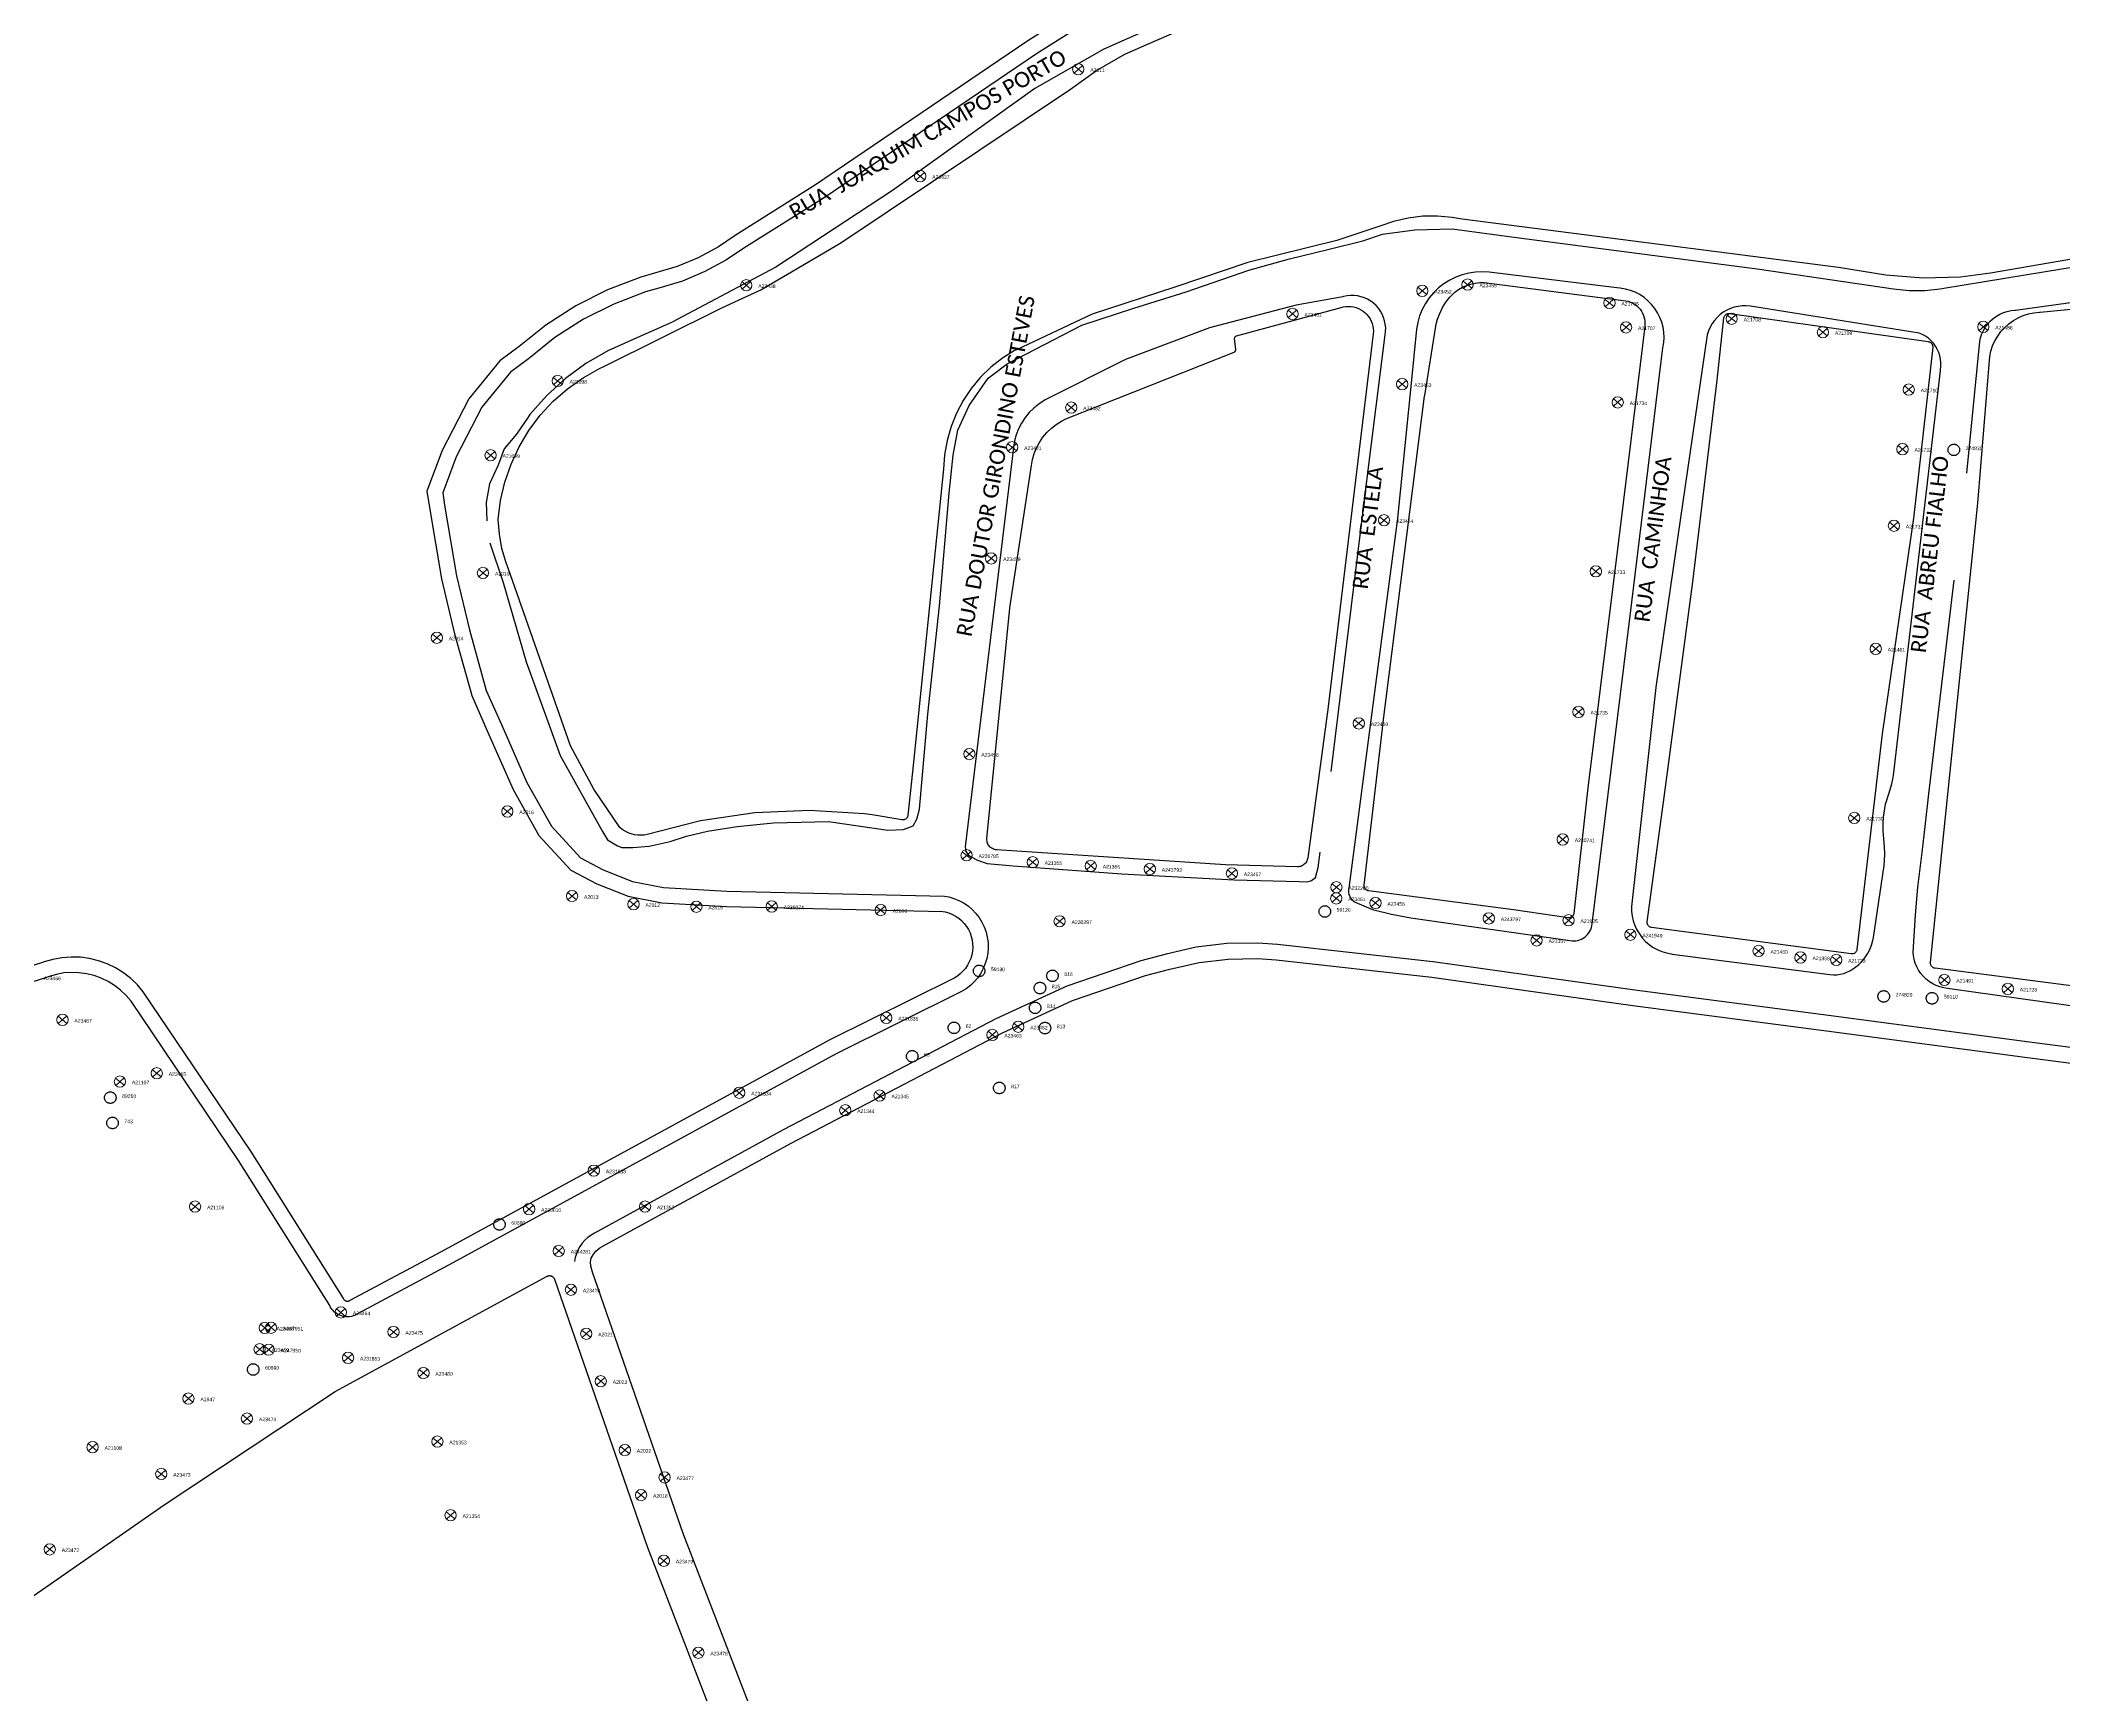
# Model space of a CAD drawing. Header units: millimetres. Extents: x 676447 to 689606, y 7455628 to 7463967.
# Drawn here: x 681500.2 to 681893.6, y 7459116.3 to 7459437.9 of the extents above; entities that cross this region are included whole.
import ezdxf

# ---------------------------------------------------------------- set-up
doc = ezdxf.new("R2010")
doc.units = ezdxf.units.MM
doc.header["$LTSCALE"] = 0.1
doc.header["$MEASUREMENT"] = 0
doc.linetypes.add('PHANTOM2', pattern=[1.25, 0.625, -0.125, 0.125, -0.125, 0.125, -0.125])
doc.layers.add('10.4-Postes', color=1, linetype='Continuous', lineweight=0)
for name, color, linetype in [('Caixas Subterrâneas', 5, 'Continuous'), ('LEGENDAS_INFRAESTRUTURAS', 7, 'Continuous'), ('MUB_MEIOFIO', 7, 'Continuous'), ('MUB_QUADRAS', 7, 'Continuous'), ('MUB_SEGMENTO', 7, 'Continuous'), ('NOS_DE_INFRAESTRUTURA', 7, 'Continuous')]:
    doc.layers.add(name, color=color, linetype=linetype)
doc.styles.add('Legend', font='calibri.ttf')
doc.styles.get("Standard").update_dxf_attribs({"font": 'arial.ttf'})

# ---------------------------------------------------------------- blocks, each defined once
blk = doc.blocks.new('PTPT')
at = {"layer": '10.4-Postes', "color": 1, "linetype": 'PHANTOM2'}
for points in [[(-0.0000079, 0.0000104), (0.0000075, -0.000002)], [(0.000007, 0.0000109), (-0.0000074, -0.0000025)]]:
    blk.add_lwpolyline(points, dxfattribs=at)
at = {"layer": '10.4-Postes', "color": 1}
blk.add_circle((-0.0000002, 0.0000042), 0.00000987, dxfattribs=at)
blk = doc.blocks.new('MHMZ')
at = {"linetype": 'PHANTOM2'}
blk.add_circle((0, 0), 0.0000101, dxfattribs=at)

msp = doc.modelspace()

# ---------------------------------------------------------------- linework, layer by layer
at = {"layer": 'MUB_MEIOFIO', "linetype": 'Continuous'}
for points in [[(681701.59, 7459440.17), (681693.85, 7459435.31), (681652.56, 7459407.3), (681636.95, 7459397.48), (681633.6, 7459395.21), (681629.41, 7459392.93), (681625.01, 7459391.1), (681620.44, 7459389.74), (681617.87, 7459388.98), (681611.69, 7459386.64), (681605.79, 7459383.67), (681600.23, 7459380.1), (681595.08, 7459375.97), (681591.59, 7459373.39), (681586.04, 7459366.56), (681581.05, 7459356.92), (681578.43, 7459349.91), (681578.79, 7459347.52), (681581.1, 7459333.77), (681583.63, 7459323.27), (681586.89, 7459311.52), (681589.83, 7459304.86), (681594.8, 7459293.6), (681599.56, 7459285.09), (681605.2, 7459278.95), (681609.62, 7459276.64), (681615.32, 7459274.38), (681621.37, 7459273.2), (681633.69, 7459272.49), (681675.96, 7459271.53), (681676.83, 7459271.36), (681677.83, 7459271.07), (681678.79, 7459270.67), (681679.71, 7459270.18), (681680.57, 7459269.59), (681681.36, 7459268.92), (681682.08, 7459268.16), (681682.72, 7459267.34), (681683.27, 7459266.45), (681683.72, 7459265.51), (681684.07, 7459264.53), (681684.31, 7459263.52), (681684.45, 7459262.48), (681684.48, 7459261.44), (681684.4, 7459260.4), (681684.21, 7459259.38), (681683.92, 7459258.38), (681683.52, 7459257.41), (681683.03, 7459256.5), (681682.44, 7459255.64), (681681.77, 7459254.84), (681681.01, 7459254.12), (681680.19, 7459253.49), (681679.3, 7459252.94), (681654.93, 7459240.87), (681579.52, 7459199.73), (681561.85, 7459190.26), (681561.8, 7459190.23), (681561.45, 7459190.05), (681561.08, 7459189.9), (681560.7, 7459189.79), (681560.31, 7459189.72), (681559.92, 7459189.7), (681559.53, 7459189.71), (681559.13, 7459189.77), (681558.75, 7459189.87), (681558.38, 7459190), (681558.03, 7459190.18), (681557.69, 7459190.39), (681557.38, 7459190.63), (681557.1, 7459190.91), (681556.84, 7459191.21), (681556.62, 7459191.54), (681556.44, 7459191.89), (681538.73, 7459220.09), (681517.81, 7459251.06), (681516.85, 7459252.19), (681515.78, 7459253.22), (681514.61, 7459254.13), (681513.35, 7459254.91), (681512.02, 7459255.56), (681510.62, 7459256.06), (681509.18, 7459256.41), (681507.71, 7459256.62), (681506.23, 7459256.66), (681504.75, 7459256.56), (681503.29, 7459256.29), (681501.87, 7459255.88), (681501.38, 7459255.7), (681463.39, 7459243.65)], [(681721.14, 7459442.47), (681706.97, 7459436.22), (681693.54, 7459428.53), (681665.89, 7459408.74), (681643.18, 7459393.79), (681622.89, 7459383.03), (681614.99, 7459379.55), (681610.51, 7459377.53), (681606.26, 7459375.05), (681602.3, 7459372.14), (681598.66, 7459368.83), (681595.38, 7459365.16), (681595.2, 7459364.93), (681595, 7459364.65), (681592.75, 7459361.31), (681590.34, 7459358.5), (681589.21, 7459355.32), (681587.49, 7459351.65), (681586.86, 7459348.06), (681586.97, 7459344.46)], [(681587.59, 7459340.19), (681590.14, 7459332.51), (681594.66, 7459317.06), (681601.26, 7459298.86), (681609.49, 7459284.05), (681610.46, 7459282.47), (681612.41, 7459281.31), (681613.25, 7459280.94), (681615.39, 7459280.94), (681618.56, 7459281.25), (681622.64, 7459282.16), (681625.81, 7459283.14), (681629.9, 7459284.17), (681635.69, 7459285.03), (681642.76, 7459285.76), (681653.44, 7459286), (681664.95, 7459284.36), (681668, 7459284.49), (681669.89, 7459285.16), (681670.62, 7459286.44), (681671.11, 7459288.39), (681672.76, 7459306.89), (681675.02, 7459327.95), (681676.91, 7459349.86), (681677.7, 7459357.24), (681678.56, 7459362.12), (681680.81, 7459366.93), (681684.48, 7459372.25), (681688.14, 7459374.99), (681702.71, 7459382.55), (681712.8, 7459385.86), (681722.99, 7459389.03), (681735.14, 7459393.24), (681743.07, 7459395.44), (681750.51, 7459397.27), (681757.34, 7459398.91), (681761.18, 7459400.25), (681767.46, 7459401.06), (681774.69, 7459401.28), (681787.18, 7459399.58), (681833.99, 7459393.48), (681860.54, 7459389.62), (681863.56, 7459389.29), (681866.59, 7459389.27), (681869.61, 7459389.57), (681870.32, 7459389.69), (681939.9, 7459401.15)], [(681755.82, 7459270.35), (681759.23, 7459268.91), (681762.88, 7459268.03), (681766.63, 7459267.3), (681798, 7459262.81), (681798.38, 7459262.8), (681798.76, 7459262.83), (681799.13, 7459262.9), (681799.49, 7459263), (681799.84, 7459263.15), (681800.18, 7459263.33), (681800.49, 7459263.54), (681800.78, 7459263.79), (681801.04, 7459264.06), (681801.27, 7459264.36), (681801.47, 7459264.68), (681801.63, 7459265.02), (681801.76, 7459265.38), (681801.85, 7459265.75), (681801.9, 7459266.13), (681801.9, 7459266.15), (681809.33, 7459326.02), (681815.68, 7459378.15), (681815.84, 7459379.14), (681815.9, 7459380.14), (681815.85, 7459381.14), (681815.7, 7459382.13), (681815.45, 7459383.1), (681815.1, 7459384.04), (681814.65, 7459384.93), (681814.11, 7459385.78), (681813.48, 7459386.56), (681812.77, 7459387.27), (681812, 7459387.91), (681811.16, 7459388.46), (681810.27, 7459388.92), (681809.34, 7459389.28), (681808.37, 7459389.55), (681807.38, 7459389.71), (681806.69, 7459389.76), (681781.86, 7459392.8), (681780.58, 7459392.89), (681779.25, 7459392.84), (681777.94, 7459392.65), (681776.65, 7459392.33), (681775.4, 7459391.87), (681774.21, 7459391.29), (681773.08, 7459390.58), (681772.03, 7459389.76), (681771.08, 7459388.84), (681770.23, 7459387.82), (681769.48, 7459386.72), (681768.86, 7459385.54), (681768.36, 7459384.31), (681768, 7459383.03), (681767.77, 7459381.72), (681766.71, 7459371.28), (681764.04, 7459344.98), (681764.04, 7459344.94), (681759.77, 7459312.68), (681754.62, 7459273.08), (681754.57, 7459272.83), (681754.54, 7459272.58), (681754.55, 7459272.33), (681754.57, 7459272.08), (681754.63, 7459271.84), (681754.71, 7459271.6), (681754.81, 7459271.37), (681754.94, 7459271.15), (681755.08, 7459270.95), (681755.25, 7459270.77), (681755.44, 7459270.6), (681755.64, 7459270.45), (681755.82, 7459270.35)], [(681874.77, 7459353.74), (681877.27, 7459379.35), (681877.43, 7459380.09), (681877.67, 7459380.82), (681877.99, 7459381.51), (681878.37, 7459382.17), (681878.83, 7459382.78), (681879.34, 7459383.35), (681879.91, 7459383.85), (681880.53, 7459384.3), (681881.19, 7459384.67), (681881.89, 7459384.98), (681882.62, 7459385.21), (681883.36, 7459385.36), (681884.12, 7459385.44), (681884.24, 7459385.44), (681941.91, 7459393.51)], [(681751.15, 7459295.72), (681758.17, 7459352.78), (681761.68, 7459380.64), (681761.76, 7459381.32), (681761.77, 7459382.01), (681761.7, 7459382.69), (681761.57, 7459383.37), (681761.36, 7459384.02), (681761.09, 7459384.65), (681760.76, 7459385.25), (681760.36, 7459385.81), (681759.9, 7459386.33), (681759.4, 7459386.79), (681758.85, 7459387.2), (681758.26, 7459387.56), (681757.63, 7459387.84), (681756.98, 7459388.06), (681756.31, 7459388.21), (681755.63, 7459388.29), (681754.94, 7459388.3), (681754.26, 7459388.24), (681753.59, 7459388.1), (681753.43, 7459388.06), (681744.38, 7459386.44), (681727.5, 7459382.01), (681711.17, 7459375.84), (681695.58, 7459367.99), (681695.36, 7459367.87), (681694.31, 7459367.19), (681693.34, 7459366.4), (681692.45, 7459365.52), (681691.66, 7459364.55), (681690.97, 7459363.5), (681690.4, 7459362.39), (681689.95, 7459361.22), (681689.62, 7459360.01), (681689.42, 7459358.77), (681680.02, 7459281.1), (681680.06, 7459280.69), (681680.06, 7459280.33), (681680.31, 7459279.92), (681680.64, 7459279.5), (681681.27, 7459279.06), (681682.43, 7459278.49), (681684.3, 7459277.83), (681689.36, 7459277.42), (681710.49, 7459275.84), (681732.32, 7459274.66), (681744.96, 7459274.33), (681746.53, 7459274.28), (681747.35, 7459274.52), (681748.1, 7459275.13), (681748.65, 7459277.08), (681749, 7459280.05)], [(681809.58, 7459269.48), (681809.59, 7459268.54), (681809.7, 7459267.61), (681809.91, 7459266.7), (681810.22, 7459265.81), (681810.61, 7459264.96), (681811.09, 7459264.15), (681811.65, 7459263.4), (681812.29, 7459262.71), (681813, 7459262.09), (681813.76, 7459261.55), (681814.58, 7459261.1), (681815.44, 7459260.73), (681816.34, 7459260.45), (681817.26, 7459260.27), (681817.47, 7459260.24), (681848.12, 7459256.27), (681848.81, 7459256.21), (681849.49, 7459256.23), (681850.17, 7459256.31), (681850.84, 7459256.47), (681851.32, 7459256.63), (681852.16, 7459257.04), (681852.95, 7459257.54), (681853.68, 7459258.12), (681854.35, 7459258.78), (681854.95, 7459259.5), (681855.46, 7459260.28), (681855.9, 7459261.1), (681856.24, 7459261.97), (681856.5, 7459262.87), (681856.61, 7459263.48), (681858.7, 7459277.48), (681858.76, 7459278.36), (681858.84, 7459279.75), (681858.78, 7459281.13), (681858.61, 7459282.62), (681858.53, 7459284.18), (681858.48, 7459285.61), (681858.55, 7459286.84), (681858.95, 7459289.37), (681859.65, 7459291.61), (681860.17, 7459293.32), (681860.39, 7459294.22), (681860.53, 7459295.04), (681860.72, 7459296.67), (681869.62, 7459373.62), (681869.66, 7459373.86), (681869.73, 7459374.54), (681869.73, 7459375.22), (681869.66, 7459375.91), (681869.51, 7459376.58), (681869.3, 7459377.23), (681869.02, 7459377.86), (681868.67, 7459378.45), (681868.27, 7459379), (681867.81, 7459379.51), (681867.3, 7459379.97), (681866.74, 7459380.37), (681866.15, 7459380.71), (681865.52, 7459380.99), (681832.7, 7459386.19), (681832.64, 7459386.2), (681831.86, 7459386.28), (681831.08, 7459386.27), (681830.3, 7459386.18), (681829.54, 7459386.01), (681828.79, 7459385.76), (681828.08, 7459385.44), (681827.41, 7459385.04), (681826.78, 7459384.57), (681826.2, 7459384.04), (681825.68, 7459383.45), (681825.23, 7459382.82), (681824.85, 7459382.14), (681824.53, 7459381.42), (681824.3, 7459380.67), (681814.32, 7459312.13), (681814.32, 7459312.09), (681809.58, 7459269.48)], [(681927.13, 7459245.66), (681871.04, 7459253.57), (681870.28, 7459253.68), (681869.54, 7459253.86), (681868.82, 7459254.12), (681868.13, 7459254.45), (681867.48, 7459254.86), (681866.87, 7459255.33), (681866.32, 7459255.86), (681865.82, 7459256.45), (681865.39, 7459257.08), (681865.03, 7459257.76), (681864.74, 7459258.47), (681864.53, 7459259.21), (681864.39, 7459259.96), (681864.34, 7459260.55), (681864.78, 7459267.84), (681865.24, 7459273.26), (681866.07, 7459279.98), (681866.66, 7459285.04), (681867.4, 7459291.42), (681872.31, 7459332.97)], [(681926.35, 7459238.01), (681886.96, 7459243.08), (681847.88, 7459248.31), (681810.21, 7459253.22), (681794.03, 7459255.51), (681770.99, 7459258.76), (681770.96, 7459258.76), (681740.74, 7459262.1), (681736.91, 7459262.37), (681730.91, 7459262.28), (681724.95, 7459261.56), (681719.1, 7459260.22), (681714.19, 7459258.93), (681699.78, 7459254.02), (681685.95, 7459247.63), (681644.76, 7459226.11), (681607.94, 7459206), (681607.27, 7459205.6), (681606.64, 7459205.13), (681606.07, 7459204.6), (681605.55, 7459204.01), (681605.1, 7459203.37), (681604.72, 7459202.69), (681604.41, 7459201.97), (681604.18, 7459201.22), (681604.03, 7459200.45), (681604.03, 7459200.44)]]:
    msp.add_lwpolyline(points, dxfattribs=at)
at = {"layer": 'MUB_QUADRAS', "linetype": 'Continuous'}
for points in [[(681589.23, 7459344.76), (681589.67, 7459348.43), (681590.5, 7459352.03), (681591.7, 7459355.53), (681593.25, 7459358.88), (681595.15, 7459362.05), (681597.37, 7459365.01), (681599.89, 7459367.72), (681602.67, 7459370.15), (681605.7, 7459372.27), (681608.93, 7459374.07), (681609.75, 7459374.46), (681632.53, 7459385.84), (681640.28, 7459389.42), (681655.8, 7459398.55), (681700.5, 7459428.43), (681705.56, 7459432.07), (681711.03, 7459435.2), (681716.8, 7459437.74), (681736.04, 7459446.08)], [(681700.11, 7459442.78), (681692.21, 7459437.82), (681650.92, 7459409.81), (681635.31, 7459399.99), (681632.04, 7459397.78), (681628.11, 7459395.64), (681624, 7459393.93), (681619.59, 7459392.62), (681616.91, 7459391.83), (681610.48, 7459389.39), (681604.3, 7459386.28), (681598.48, 7459382.54), (681593.25, 7459378.35), (681589.51, 7459375.57), (681583.51, 7459368.22), (681578.31, 7459358.13), (681575.35, 7459350.24), (681575.83, 7459347.05), (681578.16, 7459333.17), (681580.73, 7459322.51), (681584.05, 7459310.51), (681587.09, 7459303.65), (681592.12, 7459292.26), (681597.11, 7459283.32), (681603.35, 7459276.53), (681608.37, 7459273.91), (681614.47, 7459271.49), (681621, 7459270.22), (681633.57, 7459269.49), (681675.64, 7459268.54), (681676.12, 7459268.44), (681676.83, 7459268.24), (681677.51, 7459267.96), (681678.15, 7459267.61), (681678.75, 7459267.2), (681679.29, 7459266.74), (681679.8, 7459266.2), (681680.25, 7459265.62), (681680.63, 7459265.01), (681680.95, 7459264.35), (681681.19, 7459263.68), (681681.36, 7459262.97), (681681.46, 7459262.24), (681681.48, 7459261.51), (681681.42, 7459260.79), (681681.29, 7459260.07), (681681.08, 7459259.37), (681680.81, 7459258.7), (681680.46, 7459258.06), (681680.05, 7459257.46), (681679.58, 7459256.9), (681679.06, 7459256.4), (681678.48, 7459255.96), (681677.84, 7459255.57), (681653.55, 7459243.53), (681578.09, 7459202.37), (681560.37, 7459192.87), (681560.34, 7459192.85), (681560.2, 7459192.78), (681560.1, 7459192.74), (681560.02, 7459192.72), (681559.97, 7459192.71), (681559.88, 7459192.7), (681559.79, 7459192.7), (681559.74, 7459192.71), (681559.63, 7459192.74), (681559.57, 7459192.76), (681559.51, 7459192.79), (681559.4, 7459192.86), (681559.37, 7459192.89), (681559.3, 7459192.96), (681559.23, 7459193.03), (681559.21, 7459193.06), (681559.05, 7459193.38), (681541.24, 7459221.73), (681520.2, 7459252.88), (681519.04, 7459254.25), (681517.75, 7459255.49), (681516.33, 7459256.6), (681514.8, 7459257.54), (681513.19, 7459258.33), (681511.48, 7459258.94), (681509.75, 7459259.36), (681507.96, 7459259.61), (681506.17, 7459259.66), (681504.37, 7459259.54), (681502.6, 7459259.21), (681500.94, 7459258.73), (681500.41, 7459258.54), (681462.44, 7459246.5)], [(681924.07, 7459400.37), (681879.36, 7459392.61), (681873.53, 7459391.89), (681866.27, 7459391.68), (681859.02, 7459392.23), (681849.8, 7459393.72), (681776.65, 7459403.13), (681774.72, 7459403.48), (681771.86, 7459403.73), (681768.98, 7459403.69), (681766.12, 7459403.34), (681763.32, 7459402.7), (681760.6, 7459401.77), (681752.28, 7459399), (681734.94, 7459394.7), (681720.99, 7459389.97), (681704.7, 7459384.64), (681689.97, 7459377.76), (681689.62, 7459377.57), (681687.24, 7459376.08), (681685.02, 7459374.34), (681683, 7459372.39), (681681.19, 7459370.23), (681679.62, 7459367.9), (681678.3, 7459365.41), (681677.25, 7459362.8), (681676.48, 7459360.1), (681675.99, 7459357.33), (681675.8, 7459354.52), (681669.74, 7459295.7), (681668.87, 7459287.24), (681668.86, 7459287.18), (681668.84, 7459287.07), (681668.81, 7459286.98), (681668.76, 7459286.88), (681668.71, 7459286.79), (681668.65, 7459286.71), (681668.58, 7459286.63), (681668.5, 7459286.56), (681668.41, 7459286.5), (681668.32, 7459286.45), (681668.23, 7459286.4), (681668.13, 7459286.37), (681668.02, 7459286.35), (681667.92, 7459286.34), (681667.82, 7459286.34), (681667.71, 7459286.35), (681661.89, 7459287.31), (681660.41, 7459287.49), (681649.75, 7459288.15), (681639.08, 7459287.7), (681628.51, 7459286.13), (681618.17, 7459283.47), (681617.61, 7459283.38), (681616.97, 7459283.34), (681616.33, 7459283.36), (681615.69, 7459283.45), (681615.07, 7459283.61), (681614.47, 7459283.83), (681613.89, 7459284.12), (681613.34, 7459284.46), (681612.84, 7459284.86), (681607.81, 7459292.29), (681603.28, 7459300.72), (681591.12, 7459335.26), (681590.73, 7459336.31), (681589.94, 7459339.07), (681589.43, 7459341.9), (681589.23, 7459344.76)], [(681757.59, 7459273.42), (681757.59, 7459273.52), (681757.59, 7459273.63), (681761.28, 7459305.22), (681761.29, 7459305.3), (681769.33, 7459368.75), (681769.35, 7459368.87), (681771.53, 7459382.35), (681771.55, 7459382.46), (681771.85, 7459383.66), (681772.27, 7459384.82), (681772.8, 7459385.93), (681773.45, 7459386.98), (681774.21, 7459387.95), (681774.6, 7459388.37), (681775.24, 7459388.95), (681775.95, 7459389.47), (681776.7, 7459389.9), (681777.5, 7459390.26), (681778.33, 7459390.53), (681779.18, 7459390.71), (681780.05, 7459390.81), (681780.92, 7459390.81), (681808.48, 7459387.28), (681808.93, 7459387.18), (681809.38, 7459387.03), (681809.8, 7459386.83), (681810.2, 7459386.59), (681810.57, 7459386.31), (681810.92, 7459385.99), (681811.22, 7459385.64), (681811.49, 7459385.26), (681811.72, 7459384.85), (681811.9, 7459384.42), (681812.04, 7459383.98), (681812.13, 7459383.52), (681812.17, 7459383.06), (681812.17, 7459382.59), (681812.13, 7459382.25), (681807.05, 7459340.59), (681801.05, 7459292.56), (681798.35, 7459268.15), (681798.33, 7459268.05), (681798.3, 7459267.95), (681798.26, 7459267.85), (681798.21, 7459267.76), (681798.15, 7459267.67), (681798.08, 7459267.59), (681798.01, 7459267.52), (681797.92, 7459267.46), (681797.84, 7459267.4), (681797.74, 7459267.36), (681797.64, 7459267.32), (681797.54, 7459267.3), (681797.44, 7459267.28), (681797.33, 7459267.28), (681797.23, 7459267.29), (681786.64, 7459268.82), (681758.45, 7459272.52), (681758.37, 7459272.53), (681758.27, 7459272.56), (681758.17, 7459272.6), (681758.08, 7459272.65), (681757.99, 7459272.71), (681757.91, 7459272.77), (681757.84, 7459272.85), (681757.77, 7459272.93), (681757.72, 7459273.02), (681757.67, 7459273.11), (681757.63, 7459273.21), (681757.61, 7459273.31), (681757.59, 7459273.42)], [(681684.24, 7459282.43), (681684.24, 7459282.64), (681684.24, 7459282.71), (681688.68, 7459327.47), (681688.7, 7459327.57), (681692.9, 7459355.23), (681693.11, 7459356.41), (681693.44, 7459357.57), (681693.89, 7459358.68), (681694.45, 7459359.74), (681695.12, 7459360.74), (681695.9, 7459361.66), (681696.76, 7459362.5), (681697.71, 7459363.24), (681698.73, 7459363.87), (681699.6, 7459364.31), (681732.3, 7459377.3), (681732.35, 7459377.32), (681732.39, 7459377.35), (681732.43, 7459377.38), (681732.47, 7459377.42), (681732.51, 7459377.46), (681732.54, 7459377.5), (681732.56, 7459377.54), (681732.58, 7459377.59), (681732.6, 7459377.64), (681732.61, 7459377.69), (681732.61, 7459377.75), (681732.61, 7459377.8), (681732.61, 7459377.82), (681732.4, 7459379.91), (681732.4, 7459379.96), (681732.4, 7459380.01), (681732.41, 7459380.06), (681732.43, 7459380.12), (681732.44, 7459380.16), (681732.47, 7459380.21), (681732.5, 7459380.25), (681732.53, 7459380.29), (681732.57, 7459380.33), (681732.61, 7459380.36), (681732.65, 7459380.39), (681732.7, 7459380.42), (681732.75, 7459380.43), (681732.77, 7459380.44), (681753.09, 7459385.95), (681753.53, 7459386.07), (681754.03, 7459386.15), (681754.53, 7459386.17), (681755.04, 7459386.15), (681755.54, 7459386.07), (681756.03, 7459385.94), (681756.5, 7459385.76), (681756.95, 7459385.53), (681757.38, 7459385.25), (681757.77, 7459384.94), (681758.13, 7459384.58), (681758.45, 7459384.19), (681758.72, 7459383.76), (681758.95, 7459383.31), (681759.14, 7459382.84), (681759.27, 7459382.35), (681759.35, 7459381.85), (681759.38, 7459381.35), (681759.35, 7459380.84), (681750.57, 7459308.35), (681750.57, 7459308.33), (681746.63, 7459278.95), (681746.59, 7459278.74), (681746.53, 7459278.54), (681746.45, 7459278.35), (681746.35, 7459278.16), (681746.23, 7459277.99), (681746.09, 7459277.83), (681745.94, 7459277.69), (681745.78, 7459277.56), (681745.6, 7459277.45), (681745.41, 7459277.36), (681745.21, 7459277.29), (681745.01, 7459277.24), (681744.8, 7459277.22), (681744.59, 7459277.21), (681730.6, 7459277.62), (681686.1, 7459280.52), (681685.9, 7459280.54), (681685.69, 7459280.59), (681685.49, 7459280.65), (681685.3, 7459280.74), (681685.12, 7459280.85), (681684.96, 7459280.97), (681684.8, 7459281.12), (681684.66, 7459281.27), (681684.54, 7459281.44), (681684.44, 7459281.63), (681684.36, 7459281.82), (681684.3, 7459282.02), (681684.26, 7459282.22), (681684.24, 7459282.43)], [(681812.61, 7459266.33), (681812.61, 7459266.43), (681812.62, 7459266.54), (681815.81, 7459289.75), (681821.51, 7459332.62), (681826.21, 7459371.86), (681827.55, 7459383.92), (681827.55, 7459383.96), (681827.57, 7459384.06), (681827.6, 7459384.16), (681827.64, 7459384.25), (681827.69, 7459384.35), (681827.75, 7459384.43), (681827.82, 7459384.51), (681827.9, 7459384.58), (681827.98, 7459384.64), (681828.07, 7459384.7), (681828.17, 7459384.74), (681828.27, 7459384.78), (681828.37, 7459384.8), (681828.47, 7459384.81), (681828.58, 7459384.81), (681828.68, 7459384.8), (681867.28, 7459379.32), (681867.35, 7459379.3), (681867.45, 7459379.28), (681867.55, 7459379.24), (681867.64, 7459379.19), (681867.73, 7459379.13), (681867.81, 7459379.07), (681867.89, 7459378.99), (681867.95, 7459378.91), (681868.01, 7459378.82), (681868.05, 7459378.73), (681868.09, 7459378.63), (681868.12, 7459378.53), (681868.13, 7459378.42), (681868.14, 7459378.32), (681868.13, 7459378.22), (681864.46, 7459345.51), (681864.46, 7459345.47), (681858.31, 7459303.08), (681858.31, 7459303.06), (681853.4, 7459261.14), (681853.4, 7459261.12), (681853.38, 7459261.02), (681853.35, 7459260.92), (681853.31, 7459260.82), (681853.26, 7459260.73), (681853.2, 7459260.65), (681853.13, 7459260.57), (681853.05, 7459260.49), (681852.97, 7459260.43), (681852.88, 7459260.38), (681852.79, 7459260.33), (681852.69, 7459260.3), (681852.59, 7459260.27), (681852.48, 7459260.26), (681852.38, 7459260.26), (681852.27, 7459260.26), (681813.48, 7459265.41), (681813.47, 7459265.41), (681813.37, 7459265.43), (681813.27, 7459265.46), (681813.17, 7459265.5), (681813.08, 7459265.55), (681812.99, 7459265.61), (681812.92, 7459265.68), (681812.84, 7459265.75), (681812.78, 7459265.84), (681812.73, 7459265.93), (681812.68, 7459266.02), (681812.65, 7459266.12), (681812.62, 7459266.22), (681812.61, 7459266.33)], [(681867.71, 7459258.49), (681867.72, 7459258.57), (681876.9, 7459347.9), (681876.9, 7459347.92), (681879.23, 7459376.42), (681879.46, 7459377.47), (681879.79, 7459378.5), (681880.24, 7459379.48), (681880.78, 7459380.41), (681881.41, 7459381.28), (681882.14, 7459382.08), (681882.94, 7459382.8), (681883.82, 7459383.43), (681884.75, 7459383.97), (681885.74, 7459384.4), (681886.76, 7459384.73), (681887.82, 7459384.95), (681888.89, 7459385.06), (681889, 7459385.07), (681916.34, 7459387.7)], [(681647.06, 7459090.78), (681625.16, 7459147.58), (681607.57, 7459198.37), (681607.23, 7459199.54), (681607.15, 7459200.38), (681607.29, 7459201.08), (681607.64, 7459201.77), (681607.91, 7459202.15), (681608.22, 7459202.5), (681608.56, 7459202.82), (681608.94, 7459203.1), (681609.43, 7459203.39), (681646.17, 7459223.47), (681687.27, 7459244.94), (681700.9, 7459251.23), (681715.06, 7459256.06), (681719.82, 7459257.31), (681725.47, 7459258.6), (681731.11, 7459259.28), (681736.83, 7459259.37), (681740.47, 7459259.11), (681770.72, 7459255.77), (681793.61, 7459252.54), (681809.81, 7459250.25), (681847.49, 7459245.34), (681886.57, 7459240.11), (681925.95, 7459235.04)], [(681924.56, 7459250.27), (681868.59, 7459257.48), (681868.48, 7459257.49), (681868.38, 7459257.52), (681868.29, 7459257.56), (681868.19, 7459257.61), (681868.11, 7459257.67), (681868.03, 7459257.74), (681867.96, 7459257.82), (681867.89, 7459257.9), (681867.84, 7459257.99), (681867.79, 7459258.08), (681867.76, 7459258.18), (681867.73, 7459258.28), (681867.72, 7459258.39), (681867.71, 7459258.49)], [(681462.07, 7459110.14), (681501.27, 7459137.16), (681524.48, 7459153.27), (681557.48, 7459175.19), (681595.76, 7459195.99), (681598.7, 7459197.59), (681598.73, 7459197.61), (681598.76, 7459197.62), (681598.79, 7459197.64), (681598.83, 7459197.65), (681598.86, 7459197.66), (681598.89, 7459197.67), (681598.93, 7459197.68), (681598.96, 7459197.69), (681598.99, 7459197.7), (681599.03, 7459197.7), (681599.06, 7459197.71), (681599.1, 7459197.71), (681599.13, 7459197.71), (681599.17, 7459197.72), (681599.2, 7459197.72), (681599.23, 7459197.71), (681599.27, 7459197.71), (681599.3, 7459197.71), (681599.34, 7459197.7), (681599.37, 7459197.7), (681599.41, 7459197.69), (681599.44, 7459197.68), (681599.47, 7459197.67), (681599.51, 7459197.66), (681599.54, 7459197.65), (681599.57, 7459197.63), (681599.6, 7459197.62), (681599.63, 7459197.61), (681599.66, 7459197.59), (681599.69, 7459197.57), (681599.72, 7459197.55), (681599.75, 7459197.53), (681599.78, 7459197.51), (681599.81, 7459197.49), (681599.83, 7459197.47), (681599.86, 7459197.45), (681599.89, 7459197.42), (681599.91, 7459197.4), (681599.93, 7459197.37), (681599.95, 7459197.35), (681599.98, 7459197.32), (681600, 7459197.29), (681600.02, 7459197.26), (681600.03, 7459197.23), (681600.05, 7459197.2), (681600.07, 7459197.17), (681600.08, 7459197.14), (681600.1, 7459197.11), (681600.11, 7459197.08), (681600.12, 7459197.04), (681618.18, 7459145.03), (681640.13, 7459088.11)]]:
    msp.add_lwpolyline(points, dxfattribs=at)

# ---------------------------------------------------------------- block references
at = {"layer": 'Caixas Subterrâneas', "color": 40}
for p, xscale, yscale, zscale, rotation in [((681872.24, 7459358.28), 111319.4907932736, 111319.4907932736, 111319.4907932736, 359.3076753243856), ((681749.93, 7459268.52), 111319.4907932736, 111319.4907932736, 111319.4907932736, 359.3081133964756), ((681682.72, 7459256.96), 111319.4907932736, 111319.4907932736, 111319.4907932736, 359.3083655968306), ((681694.54, 7459253.64), 111319.4907932736, 111319.4907932736, 111319.4907932736, 359.3083196201607), ((681696.97, 7459256.01), 111319.4907932736, 111319.4907932736, 111319.4907932736, 359.3083110987007), ((681693.6, 7459249.78), 111319.4907932736, 111319.4907932736, 111319.4907932736, 359.3083220414505), ((681858.61, 7459252.02), 111319.4907932736, 111319.4907932736, 111319.4907932736, 359.3076949338398), ((681868.01, 7459251.65), 111319.4907932735, 111319.4907932735, 111319.4907932735, 359.3076590645994), ((681677.83, 7459245.9), 111319.4907932736, 111319.4907932736, 111319.4907932736, 359.3083808682564), ((681695.52, 7459245.86), 111319.4907932735, 111319.4907932735, 111319.4907932735, 359.3083135316413), ((681669.71, 7459240.37), 111319.4907932735, 111319.4907932735, 111319.4907932735, 359.308410081411), ((681686.64, 7459234.2), 111319.4907932736, 111319.4907932736, 111319.4907932736, 359.3083437984987), ((681513.78, 7459232.32), 111319.4907932736, 111319.4907932736, 111319.4907932736, 359.3090008464932), ((681514.21, 7459227.4), 111319.4907932735, 111319.4907932735, 111319.4907932735, 359.3089977091993), ((681589.45, 7459207.67), 111319.4907932736, 111319.4907932736, 111319.4907932736, 359.3087055205199), ((681541.57, 7459179.46), 111319.4907932736, 111319.4907932736, 111319.4907932736, 359.3088791071124)]:
    msp.add_blockref('MHMZ', p, dxfattribs=dict(at, xscale=xscale, yscale=yscale, zscale=zscale, rotation=rotation))
at = {"layer": 'NOS_DE_INFRAESTRUTURA', "color": 1}
for p, xscale, yscale, zscale, rotation in [((681702.02, 7459431.82), 111319.4907932736, 111319.4907932736, 111319.4907932736, 359.3083452040721), ((681671.27, 7459411.03), 111319.4907932735, 111319.4907932735, 111319.4907932735, 359.3084558725774), ((681637.46, 7459389.82), 111319.4907932736, 111319.4907932736, 111319.4907932736, 359.3085780417093), ((681768.91, 7459388.73), 111319.4907932736, 111319.4907932736, 111319.4907932736, 359.3080776657501), ((681777.7, 7459389.94), 111319.4907932736, 111319.4907932736, 111319.4907932736, 359.3080446085235), ((681743.66, 7459384.25), 111319.4907932736, 111319.4907932736, 111319.4907932736, 359.308172344269), ((681805.3, 7459386.37), 111319.4907932736, 111319.4907932736, 111319.4907932736, 359.307938496354), ((681829.06, 7459383.31), 111319.4907932735, 111319.4907932735, 111319.4907932735, 359.3078471871227), ((681808.53, 7459381.63), 111319.4907932736, 111319.4907932736, 111319.4907932736, 359.3079247837551), ((681846.8, 7459380.69), 111319.4907932736, 111319.4907932736, 111319.4907932736, 359.3077789255522), ((681877.99, 7459381.73), 111319.4907932736, 111319.4907932736, 111319.4907932736, 359.3076605890444), ((681600.79, 7459371.21), 111319.4907932736, 111319.4907932736, 111319.4907932736, 359.3087119142453), ((681764.99, 7459370.58), 111319.4907932736, 111319.4907932736, 111319.4907932736, 359.3080870556356), ((681806.91, 7459367.04), 111319.4907932736, 111319.4907932736, 111319.4907932736, 359.3079265285314), ((681863.49, 7459369.53), 111319.4907932735, 111319.4907932735, 111319.4907932735, 359.3077120329989), ((681700.65, 7459366.04), 111319.4907932735, 111319.4907932735, 111319.4907932735, 359.3083304490581), ((681587.74, 7459356.77), 111319.4907932735, 111319.4907932735, 111319.4907932735, 359.3087571826699), ((681689.16, 7459358.31), 111319.4907932735, 111319.4907932735, 111319.4907932735, 359.3083718379356), ((681862.28, 7459357.95), 111319.4907932736, 111319.4907932736, 111319.4907932736, 359.3077131118496), ((681761.46, 7459344.12), 111319.4907932736, 111319.4907932736, 111319.4907932736, 359.3080924878961), ((681860.6, 7459343.05), 111319.4907932735, 111319.4907932735, 111319.4907932735, 359.307714999782), ((681685.08, 7459336.71), 111319.4907932736, 111319.4907932736, 111319.4907932736, 359.3083807882932), ((681586.26, 7459333.89), 111319.4907932735, 111319.4907932735, 111319.4907932735, 359.3087558700149), ((681802.65, 7459334.19), 111319.4907932736, 111319.4907932736, 111319.4907932736, 359.3079327552217), ((681577.29, 7459321.29), 111319.4907932736, 111319.4907932736, 111319.4907932736, 359.3087861783053), ((681857.08, 7459319.12), 111319.4907932736, 111319.4907932736, 111319.4907932736, 359.3077211100851), ((681756.56, 7459304.63), 111319.4907932735, 111319.4907932735, 111319.4907932735, 359.3080991340015), ((681799.28, 7459306.86), 111319.4907932736, 111319.4907932736, 111319.4907932736, 359.307937279328), ((681680.84, 7459298.66), 111319.4907932735, 111319.4907932735, 111319.4907932735, 359.3083854005442), ((681591, 7459287.5), 111319.4907932735, 111319.4907932735, 111319.4907932735, 359.3087238102253), ((681852.89, 7459286.24), 111319.4907932736, 111319.4907932736, 111319.4907932736, 359.3077270997539), ((681796.22, 7459282.05), 111319.4907932736, 111319.4907932736, 111319.4907932736, 359.3079414252999), ((681680.3, 7459278.98), 111319.4907932736, 111319.4907932736, 111319.4907932736, 359.3083814913604), ((681693.15, 7459277.63), 111319.4907932736, 111319.4907932736, 111319.4907932736, 359.3083321774697), ((681704.44, 7459276.92), 111319.4907932736, 111319.4907932736, 111319.4907932736, 359.3082890137861), ((681715.93, 7459276.31), 111319.4907932736, 111319.4907932736, 111319.4907932736, 359.3082451159731), ((681731.88, 7459275.45), 111319.4907932736, 111319.4907932736, 111319.4907932736, 359.3081841911785), ((681752.2, 7459272.76), 111319.4907932736, 111319.4907932736, 111319.4907932736, 359.3081060569503), ((681603.58, 7459271.04), 111319.4907932736, 111319.4907932736, 111319.4907932736, 359.3086709456886), ((681615.53, 7459269.47), 111319.4907932736, 111319.4907932736, 111319.4907932736, 359.3086250246558), ((681627.76, 7459268.98), 111319.4907932735, 111319.4907932735, 111319.4907932735, 359.3085783125551), ((681642.41, 7459269.02), 111319.4907932736, 111319.4907932736, 111319.4907932736, 359.3085226135372), ((681752.17, 7459270.6), 111319.4907932736, 111319.4907932736, 111319.4907932736, 359.3081055300977), ((681759.8, 7459269.7), 111319.4907932735, 111319.4907932735, 111319.4907932735, 359.308076222626), ((681663.59, 7459268.32), 111319.4907932736, 111319.4907932736, 111319.4907932736, 359.3084418070711), ((681698.39, 7459266.14), 111319.4907932736, 111319.4907932736, 111319.4907932736, 359.3083087685077), ((681781.84, 7459266.7), 111319.4907932736, 111319.4907932736, 111319.4907932736, 359.3079914458007), ((681797.35, 7459266.34), 111319.4907932736, 111319.4907932736, 111319.4907932736, 359.3079323621804), ((681791.13, 7459262.44), 111319.4907932735, 111319.4907932735, 111319.4907932735, 359.3079548222311), ((681809.37, 7459263.54), 111319.4907932736, 111319.4907932736, 111319.4907932736, 359.3078857682836), ((681834.29, 7459260.38), 111319.4907932736, 111319.4907932736, 111319.4907932736, 359.3077900199661), ((681842.44, 7459259.1), 111319.4907932736, 111319.4907932736, 111319.4907932736, 359.3077585947056), ((681849.39, 7459258.63), 111319.4907932735, 111319.4907932735, 111319.4907932735, 359.3077320196812), ((681870.43, 7459254.74), 111319.4907932736, 111319.4907932736, 111319.4907932736, 359.3076508025113), ((681882.75, 7459253), 111319.4907932736, 111319.4907932736, 111319.4907932736, 359.3076033902974), ((681504.5, 7459246.98), 111319.4907932736, 111319.4907932736, 111319.4907932736, 359.3090406048968), ((681664.67, 7459247.37), 111319.4907932735, 111319.4907932735, 111319.4907932735, 359.30843136609), ((681690.34, 7459245.64), 111319.4907932736, 111319.4907932736, 111319.4907932736, 359.3083331729882), ((681685.31, 7459244.06), 111319.4907932735, 111319.4907932735, 111319.4907932735, 359.3083518396992), ((681515.66, 7459234.97), 111319.4907932736, 111319.4907932736, 111319.4907932736, 359.3089945147929), ((681522.83, 7459236.59), 111319.4907932736, 111319.4907932736, 111319.4907932736, 359.3089677262443), ((681636.1, 7459232.8), 111319.4907932735, 111319.4907932735, 111319.4907932735, 359.3085356358985), ((681656.7, 7459229.4), 111319.4907932736, 111319.4907932736, 111319.4907932736, 359.3084562395787), ((681663.38, 7459232.26), 111319.4907932736, 111319.4907932736, 111319.4907932736, 359.3084316953023), ((681607.82, 7459217.66), 111319.4907932736, 111319.4907932736, 111319.4907932736, 359.308638640699), ((681530.28, 7459210.67), 111319.4907932735, 111319.4907932735, 111319.4907932735, 359.3089315320137), ((681595.24, 7459210.17), 111319.4907932736, 111319.4907932736, 111319.4907932736, 359.308684218607), ((681617.77, 7459210.67), 111319.4907932735, 111319.4907932735, 111319.4907932735, 359.3085986811027), ((681600.99, 7459202.06), 111319.4907932736, 111319.4907932736, 111319.4907932736, 359.3086598895878), ((681603.36, 7459194.51), 111319.4907932736, 111319.4907932736, 111319.4907932736, 359.3086485935456), ((681558.63, 7459190.09), 111319.4907932736, 111319.4907932736, 111319.4907932736, 359.3088174162747), ((681543.82, 7459187.08), 111319.4907932736, 111319.4907932736, 111319.4907932736, 359.3088728466179), ((681545.06, 7459187.12), 111319.4907932736, 111319.4907932736, 111319.4907932736, 359.3088681686824), ((681568.87, 7459186.29), 111319.4907932736, 111319.4907932736, 111319.4907932736, 359.3087773031052), ((681542.83, 7459182.93), 111319.4907932736, 111319.4907932736, 111319.4907932736, 359.3088753815764), ((681544.6, 7459182.85), 111319.4907932735, 111319.4907932735, 111319.4907932735, 359.3088686169573), ((681606.34, 7459185.96), 111319.4907932736, 111319.4907932736, 111319.4907932736, 359.3086346607438), ((681560.02, 7459181.27), 111319.4907932736, 111319.4907932736, 111319.4907932736, 359.3088094796427), ((681574.69, 7459178.31), 111319.4907932735, 111319.4907932735, 111319.4907932735, 359.3087527740794), ((681609.16, 7459176.71), 111319.4907932736, 111319.4907932736, 111319.4907932736, 359.3086211478198), ((681528.99, 7459173.34), 111319.4907932735, 111319.4907932735, 111319.4907932735, 359.3089251220021), ((681540.37, 7459169.45), 111319.4907932736, 111319.4907932736, 111319.4907932736, 359.3088806621569), ((681510.36, 7459163.9), 111319.4907932736, 111319.4907932736, 111319.4907932736, 359.3089931601813), ((681577.4, 7459164.97), 111319.4907932736, 111319.4907932736, 111319.4907932736, 359.3087383917205), ((681613.85, 7459163.34), 111319.4907932735, 111319.4907932735, 111319.4907932735, 359.3085992570491), ((681523.71, 7459158.68), 111319.4907932735, 111319.4907932735, 111319.4907932735, 359.3089407613131), ((681617.01, 7459154.58), 111319.4907932735, 111319.4907932735, 111319.4907932735, 359.3085845628893), ((681621.57, 7459158.02), 111319.4907932736, 111319.4907932736, 111319.4907932736, 359.3085682686676), ((681579.97, 7459150.65), 111319.4907932736, 111319.4907932736, 111319.4907932736, 359.3087242900167), ((681502.03, 7459144.02), 111319.4907932735, 111319.4907932735, 111319.4907932735, 359.3090188146798), ((681621.43, 7459141.81), 111319.4907932736, 111319.4907932736, 111319.4907932736, 359.3085638805348), ((681628.15, 7459123.93), 111319.4907932736, 111319.4907932736, 111319.4907932736, 359.3085328990347)]:
    msp.add_blockref('PTPT', p, dxfattribs=dict(at, xscale=xscale, yscale=yscale, zscale=zscale, rotation=rotation))

# ---------------------------------------------------------------- texts
at = {"layer": 'LEGENDAS_INFRAESTRUTURAS', "color": 1}
for s, rotation, p in [('A2011', 359.3083, (681704.33, 7459431.79)), ('A23437', 359.3084, (681673.58, 7459411)), ('A23438', 359.3086, (681639.77, 7459389.79)), ('A23452', 359.3081, (681771.22, 7459388.7)), ('A23455', 359.308, (681780.01, 7459389.92)), ('A23451', 359.3082, (681745.97, 7459384.22)), ('A21706', 359.3079, (681807.61, 7459386.35)), ('A21707', 359.3079, (681810.84, 7459381.6)), ('A21708', 359.3078, (681831.37, 7459383.28)), ('A21709', 359.3078, (681849.11, 7459380.66)), ('A21488', 359.3077, (681880.3, 7459381.7)), ('A21098', 359.3087, (681603.1, 7459371.18)), ('A23453', 359.3081, (681767.3, 7459370.55)), ('A21710', 359.3077, (681865.8, 7459369.51)), ('A23482', 359.3083, (681702.96, 7459366.01)), ('A21734', 359.3079, (681809.22, 7459367.02)), ('A21099', 359.3087, (681590.05, 7459356.75)), ('A23481', 359.3084, (681691.47, 7459358.28)), ('A21732', 359.3077, (681864.59, 7459357.93)), ('A23454', 359.3081, (681763.77, 7459344.1)), ('A21731', 359.3077, (681862.91, 7459343.02)), ('A23459', 359.3084, (681687.39, 7459336.68)), ('A2010', 359.3087, (681588.57, 7459333.86)), ('A21733', 359.3079, (681804.96, 7459334.16)), ('A2014', 359.3088, (681579.6, 7459321.27)), ('A21461', 359.3077, (681859.39, 7459319.09)), ('A21735', 359.3079, (681801.59, 7459306.84)), ('A23460', 359.3081, (681758.87, 7459304.6)), ('A23458', 359.3084, (681683.15, 7459298.63)), ('A2016', 359.3087, (681593.31, 7459287.47)), ('A21730', 359.3077, (681855.2, 7459286.21)), ('A230741', 359.3079, (681798.53, 7459282.03)), ('A231785', 359.3084, (681682.61, 7459278.95)), ('A21355', 359.3083, (681695.46, 7459277.6)), ('A21356', 359.3083, (681706.75, 7459276.9)), ('A243793', 359.3082, (681718.24, 7459276.28)), ('A23457', 359.3082, (681734.19, 7459275.42)), ('A2013', 359.3087, (681605.89, 7459271.01)), ('A23461', 359.3081, (681754.48, 7459270.57)), ('A232200', 359.3081, (681754.51, 7459272.73)), ('A23456', 359.3081, (681762.11, 7459269.67)), ('A2012', 359.3086, (681617.84, 7459269.44)), ('A2015', 359.3086, (681630.07, 7459268.95)), ('A230274', 359.3085, (681644.72, 7459268.99)), ('A2006', 359.3084, (681665.9, 7459268.29)), ('A230297', 359.3083, (681700.7, 7459266.11)), ('A243797', 359.308, (681784.15, 7459266.67)), ('A21935', 359.3079, (681799.65, 7459266.31)), ('A21357', 359.3079, (681793.44, 7459262.42)), ('A241949', 359.3079, (681811.68, 7459263.51)), ('A21460', 359.3078, (681836.59, 7459260.35)), ('A21358', 359.3077, (681844.75, 7459259.07)), ('A21729', 359.3077, (681851.7, 7459258.6)), ('A23466', 359.3091, (681500.81, 7459255.19)), ('A21491', 359.3076, (681872.74, 7459254.71)), ('A21728', 359.3076, (681885.06, 7459252.98)), ('A23467', 359.309, (681506.81, 7459246.95)), ('A231835', 359.3084, (681666.98, 7459247.35)), ('A23463', 359.3083, (681687.62, 7459244.03)), ('A23462', 359.3083, (681692.65, 7459245.61)), ('A21107', 359.309, (681517.97, 7459234.94)), ('A23465', 359.309, (681525.14, 7459236.56)), ('A231834', 359.3085, (681638.41, 7459232.77)), ('A21345', 359.3084, (681665.69, 7459232.23)), ('A21344', 359.3084, (681659.01, 7459229.37)), ('A231833', 359.3086, (681610.13, 7459217.63)), ('A21106', 359.3089, (681532.59, 7459210.64)), ('A21352', 359.3086, (681620.08, 7459210.64)), ('A230010', 359.3087, (681597.55, 7459210.14)), ('A244281', 359.3087, (681603.3, 7459202.03)), ('A23476', 359.3086, (681605.67, 7459194.48)), ('A23468', 359.3089, (681546.13, 7459187.05)), ('A247951', 359.3089, (681547.37, 7459187.09)), ('A23464', 359.3088, (681560.94, 7459190.06)), ('A23475', 359.3088, (681571.18, 7459186.26)), ('A2021', 359.3086, (681608.65, 7459185.93)), ('A23469', 359.3089, (681545.14, 7459182.9)), ('A247950', 359.3089, (681546.91, 7459182.82)), ('A231853', 359.3088, (681562.33, 7459181.24)), ('A23480', 359.3087, (681577, 7459178.28)), ('A2023', 359.3086, (681611.47, 7459176.68)), ('A1947', 359.3089, (681531.3, 7459173.31)), ('A23474', 359.3089, (681542.68, 7459169.43)), ('A21108', 359.309, (681512.66, 7459163.87)), ('A21353', 359.3087, (681579.71, 7459164.94)), ('A2022', 359.3086, (681616.15, 7459163.31)), ('A23473', 359.3089, (681526.02, 7459158.65)), ('A23477', 359.3086, (681623.88, 7459157.99)), ('A2018', 359.3086, (681619.32, 7459154.55)), ('A21354', 359.3087, (681582.28, 7459150.62)), ('A23472', 359.309, (681504.34, 7459144)), ('A23479', 359.3086, (681623.74, 7459141.78)), ('A23478', 359.3085, (681630.46, 7459123.9))]:
    msp.add_text(s, height=0.7, rotation=rotation, dxfattribs=at).set_placement(p)
at = {"layer": 'LEGENDAS_INFRAESTRUTURAS', "color": 5}
for s, rotation, p in [('274830', 359.3077, (681874.55, 7459358.25)), ('59120', 359.3081, (681752.24, 7459268.49)), ('59130', 359.3084, (681685.03, 7459256.94)), ('816', 359.3083, (681699.28, 7459255.98)), ('815', 359.3083, (681696.85, 7459253.61)), ('274820', 359.3077, (681860.92, 7459252)), ('59110', 359.3077, (681870.32, 7459251.62)), ('62', 359.3084, (681680.13, 7459245.87)), ('814', 359.3083, (681695.91, 7459249.76)), ('813', 359.3083, (681697.83, 7459245.83)), ('63', 359.3084, (681672.02, 7459240.34)), ('817', 359.3083, (681688.95, 7459234.17)), ('89260', 359.309, (681516.09, 7459232.29)), ('743', 359.309, (681516.52, 7459227.37)), ('60680', 359.3087, (681591.75, 7459207.64)), ('60690', 359.3089, (681543.88, 7459179.44))]:
    msp.add_text(s, height=0.7, rotation=rotation, dxfattribs=at).set_placement(p)
at = {"layer": 'MUB_SEGMENTO', "color": 253, "style": 'Legend'}
for s, rotation, p in [('RUA  JOAQUIM CAMPOS PORTO', 30.1144, (681646.93, 7459402.94)), ('RUA DOUTOR GIRONDINO ESTEVES', 79.407, (681681.21, 7459321.79)), ('RUA  CAMINHOA', 82.3536, (681813.04, 7459324.63)), ('RUA  ABREU FIALHO', 83.3093, (681866.79, 7459318.67)), ('RUA  ESTELA', 82.763, (681758.25, 7459331.06))]:
    msp.add_text(s, height=3, rotation=rotation, dxfattribs=at).set_placement(p)

doc.saveas('drawing.dxf')
